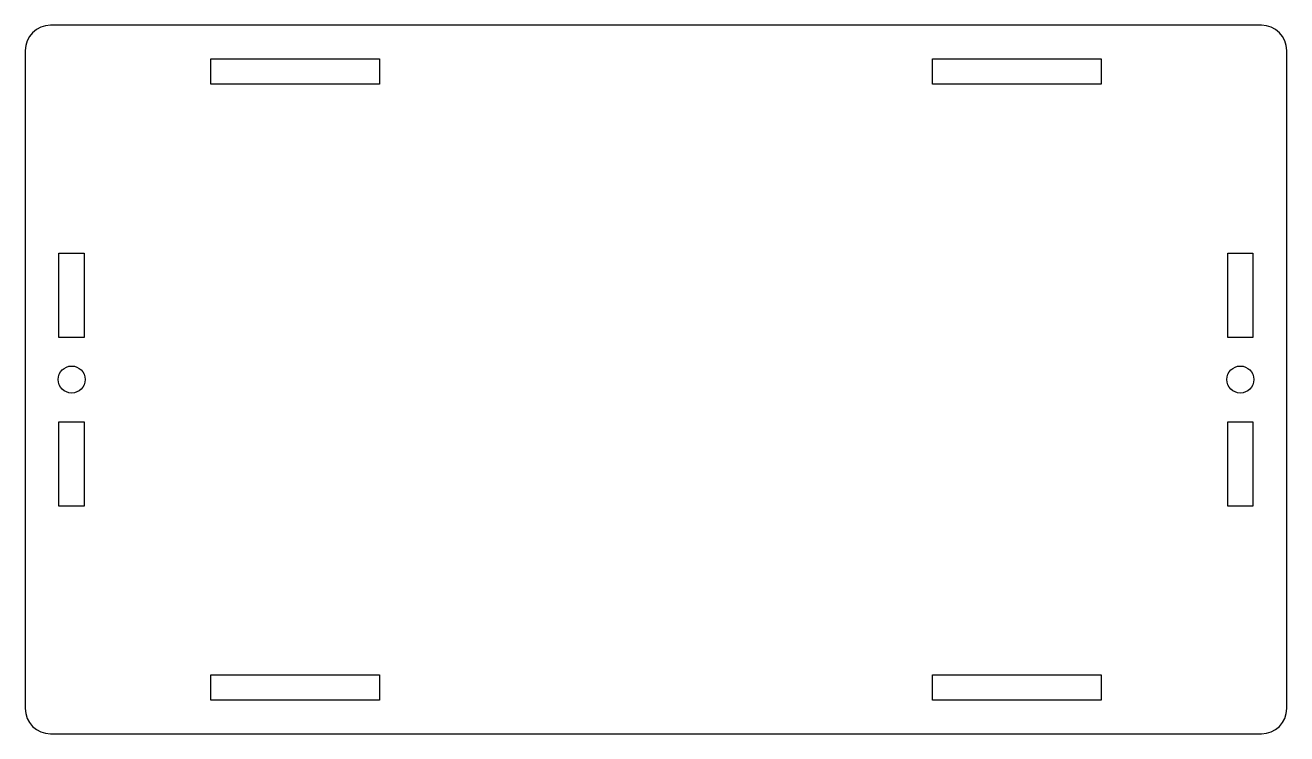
# Model space of a CAD drawing. Header units: millimetres. Extents: x -115 to 34, y -44 to 40.
import ezdxf

# ---------------------------------------------------------------- set-up
doc = ezdxf.new("R2010")
doc.units = ezdxf.units.MM

msp = doc.modelspace()

# ---------------------------------------------------------------- linework, layer by layer
at = {"color": 7, "linetype": 'Continuous', "lineweight": 25}
for p, q in [((31.01, 40.35), (-112.49, 40.35)), ((-115.49, 37.35), (-115.49, -40.65)), ((-93.49, 36.35), (-73.49, 36.35)), ((-93.49, 33.35), (-93.49, 36.35)), ((-73.49, 36.35), (-73.49, 33.35)), ((-7.99, 36.35), (12.01, 36.35)), ((-7.99, 33.35), (-7.99, 36.35)), ((12.01, 36.35), (12.01, 33.35)), ((34.01, -40.65), (34.01, 37.35)), ((-73.49, 33.35), (-93.49, 33.35)), ((12.01, 33.35), (-7.99, 33.35)), ((-111.49, 13.35), (-108.49, 13.35)), ((-111.49, 3.35), (-111.49, 13.35)), ((-108.49, 13.35), (-108.49, 3.35)), ((27.01, 3.35), (27.01, 13.35)), ((27.01, 13.35), (30.01, 13.35)), ((30.01, 13.35), (30.01, 3.35)), ((-108.49, 3.35), (-111.49, 3.35)), ((30.01, 3.35), (27.01, 3.35)), ((-111.49, -6.65), (-108.49, -6.65)), ((-111.49, -16.65), (-111.49, -6.65)), ((-108.49, -6.65), (-108.49, -16.65)), ((27.01, -6.65), (30.01, -6.65)), ((27.01, -16.65), (27.01, -6.65)), ((30.01, -6.65), (30.01, -16.65)), ((-108.49, -16.65), (-111.49, -16.65)), ((30.01, -16.65), (27.01, -16.65)), ((-93.49, -36.65), (-73.49, -36.65)), ((-93.49, -39.65), (-93.49, -36.65)), ((-73.49, -36.65), (-73.49, -39.65)), ((-7.99, -36.65), (12.01, -36.65)), ((-7.99, -39.65), (-7.99, -36.65)), ((12.01, -36.65), (12.01, -39.65)), ((-73.49, -39.65), (-93.49, -39.65)), ((12.01, -39.65), (-7.99, -39.65)), ((-112.49, -43.65), (31.01, -43.65))]:
    msp.add_line(p, q, dxfattribs=at)
for centre in [(-109.99, -1.65), (28.51, -1.65)]:
    msp.add_circle(centre, 1.6, dxfattribs=at)
for centre, start, end in [((-112.49, 37.35), 90, 180), ((31.01, 37.35), 0, 90), ((-112.49, -40.65), 180, 270), ((31.01, -40.65), 270, 0)]:
    msp.add_arc(centre, 3, start, end, dxfattribs=at)

doc.saveas('drawing.dxf')
